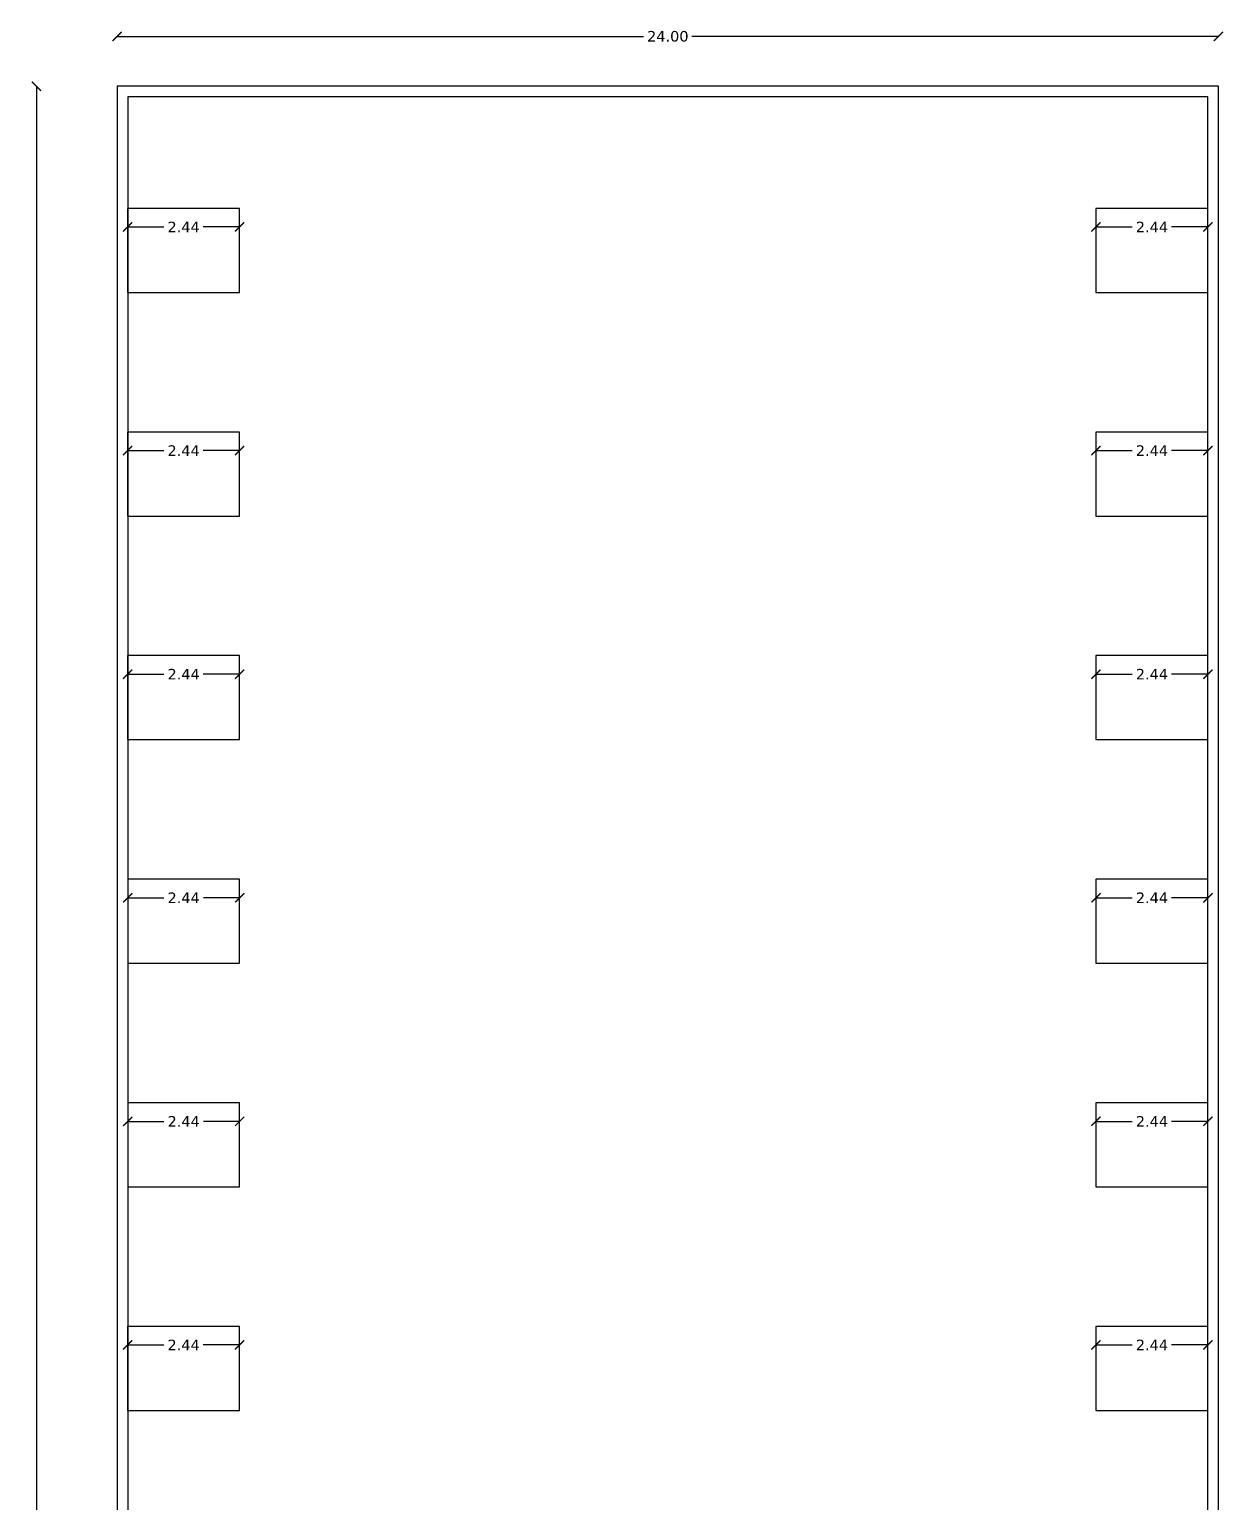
# Model space of a CAD drawing. Header units: metres. Extents: x 1610 to 5629, y 732 to 3974.
# Drawn here: x 1611.42 to 1637.45, y 859.98 to 892.04 of the extents above; entities that cross this region are included whole.
import ezdxf

# ---------------------------------------------------------------- set-up
doc = ezdxf.new("R2010")
doc.units = ezdxf.units.M
doc.header["$MEASUREMENT"] = 0
doc.header["$PDMODE"] = 2
doc.header["$PDSIZE"] = 50
doc.layers.get('0').update_dxf_attribs({"lineweight": 0})
doc.layers.get('Defpoints').update_dxf_attribs({"lineweight": 0})
for name, color, linetype in [('BLK_2_FLR_0_BLT_UP_AREA', 18, 'Continuous'), ('BLK_2_FLR_0_REGULAR_ROOM', 117, 'Continuous'), ('BLK_2_FLR_0_ROOM_1_LIGHT_VENTILATION_1', 3, 'Continuous')]:
    doc.layers.add(name, color=color, linetype=linetype)
doc.layers.add('WORKSHOP_AREA', color=121, linetype='Continuous', lineweight=0)
doc.styles.get("Standard").update_dxf_attribs({"font": 'verdana.ttf', "height": 0.23})
doc.dimstyles.new('123', dxfattribs={"dimtxt": 0.3, "dimasz": 0.2, "dimexe": 0.18, "dimexo": 0.0625, "dimgap": 0.09, "dimtad": 0, "dimzin": 0, "dimdsep": 46, "dimtxsty": 'Standard', "dimblk": 'ARCHTICK', "dimcen": 0.09, "dimse1": 1, "dimse2": 1, "dimadec": 3, "dimazin": 0, "dimtfac": 1, "dimtofl": 0, "dimtmove": 0, "dimatfit": 3, "dimfxl": 0, "dimtolj": 1, "dimtzin": 0, "dimarcsym": 0})
doc.dimstyles.new('Copy(2) of Standard2', dxfattribs={"dimtxt": 1, "dimasz": 0.2, "dimexe": 0.18, "dimexo": 0.0625, "dimgap": 0.09, "dimtad": 0, "dimzin": 0, "dimdsep": 46, "dimtxsty": 'Standard', "dimblk": 'ARCHTICK', "dimcen": 0.09, "dimse1": 1, "dimse2": 1, "dimadec": 3, "dimazin": 0, "dimtfac": 1, "dimtofl": 0, "dimtmove": 0, "dimatfit": 3, "dimfxl": 0, "dimtolj": 1, "dimtzin": 0, "dimarcsym": 0})

# ---------------------------------------------------------------- blocks, each defined once
blk = doc.blocks.new('_ArchTick')
at = {"color": 0, "linetype": 'ByBlock', "const_width": 0.15}
blk.add_lwpolyline([(-0.5, -0.5), (0.5, 0.5)], dxfattribs=at)
blk = doc.blocks.new('*D89')
at = {"color": 0, "lineweight": -2}
for p, q in [((1611.575, 890.808), (1611.575, 849.338)), ((1611.575, 806.808), (1611.575, 848.278))]:
    blk.add_line(p, q, dxfattribs=at)
at = {"layer": 'Defpoints', "color": 0}
for p in [(1613.335, 890.808), (1611.575, 806.808), (1613.335, 806.808)]:
    blk.add_point(p, dxfattribs=at)
at = {"color": 0, "lineweight": -2, "xscale": 0.2, "yscale": 0.2, "zscale": 0.2}
for p, rotation in [((1611.575, 890.808), 90), ((1611.575, 806.808), 270)]:
    blk.add_blockref('_ArchTick', p, dxfattribs=dict(at, rotation=rotation))
at = {"color": 0, "insert": (1611.575, 848.808), "char_height": 0.23, "attachment_point": 5, "rotation": 90}
blk.add_mtext('\\A1;84.00', dxfattribs=at)
blk = doc.blocks.new('*D90')
at = {"color": 0, "lineweight": -2}
for p, q in [((1613.335, 891.893), (1624.808, 891.893)), ((1637.335, 891.893), (1625.862, 891.893))]:
    blk.add_line(p, q, dxfattribs=at)
at = {"layer": 'Defpoints', "color": 0}
for p in [(1637.335, 891.893), (1613.335, 890.808), (1637.335, 890.808)]:
    blk.add_point(p, dxfattribs=at)
at = {"color": 0, "lineweight": -2, "xscale": 0.2, "yscale": 0.2, "zscale": 0.2, "rotation": 180}
blk.add_blockref('_ArchTick', (1613.335, 891.893), dxfattribs=at)
at = {"color": 0, "lineweight": -2, "xscale": 0.2, "yscale": 0.2, "zscale": 0.2}
blk.add_blockref('_ArchTick', (1637.335, 891.893), dxfattribs=at)
at = {"color": 0, "insert": (1625.335, 891.893), "char_height": 0.23, "attachment_point": 5}
blk.add_mtext('\\A1;24.00', dxfattribs=at)
blk = doc.blocks.new('*D108')
at = {"layer": 'BLK_2_FLR_0_ROOM_1_LIGHT_VENTILATION_1', "color": 0, "lineweight": -2}
for p, q in [((1613.565, 878.001), (1614.356, 878.001)), ((1616.005, 878.001), (1615.214, 878.001))]:
    blk.add_line(p, q, dxfattribs=at)
at = {"layer": 'Defpoints', "color": 0}
for p in [(1613.565, 878.405), (1616.005, 878.405), (1613.565, 878.001)]:
    blk.add_point(p, dxfattribs=at)
at = {"layer": 'BLK_2_FLR_0_ROOM_1_LIGHT_VENTILATION_1', "color": 0, "lineweight": -2, "xscale": 0.2, "yscale": 0.2, "zscale": 0.2, "rotation": 180}
blk.add_blockref('_ArchTick', (1613.565, 878.001), dxfattribs=at)
at = {"layer": 'BLK_2_FLR_0_ROOM_1_LIGHT_VENTILATION_1', "color": 0, "lineweight": -2, "xscale": 0.2, "yscale": 0.2, "zscale": 0.2}
blk.add_blockref('_ArchTick', (1616.005, 878.001), dxfattribs=at)
at = {"layer": 'BLK_2_FLR_0_ROOM_1_LIGHT_VENTILATION_1', "color": 0, "insert": (1614.785, 878.001), "char_height": 0.23, "attachment_point": 5}
blk.add_mtext('\\A1;2.44', dxfattribs=at)
blk = doc.blocks.new('*D109')
at = {"layer": 'BLK_2_FLR_0_ROOM_1_LIGHT_VENTILATION_1', "color": 0, "lineweight": -2}
for p, q in [((1613.565, 873.131), (1614.356, 873.131)), ((1616.005, 873.131), (1615.214, 873.131))]:
    blk.add_line(p, q, dxfattribs=at)
at = {"layer": 'Defpoints', "color": 0}
for p in [(1613.565, 873.535), (1616.005, 873.535), (1613.565, 873.131)]:
    blk.add_point(p, dxfattribs=at)
at = {"layer": 'BLK_2_FLR_0_ROOM_1_LIGHT_VENTILATION_1', "color": 0, "lineweight": -2, "xscale": 0.2, "yscale": 0.2, "zscale": 0.2, "rotation": 180}
blk.add_blockref('_ArchTick', (1613.565, 873.131), dxfattribs=at)
at = {"layer": 'BLK_2_FLR_0_ROOM_1_LIGHT_VENTILATION_1', "color": 0, "lineweight": -2, "xscale": 0.2, "yscale": 0.2, "zscale": 0.2}
blk.add_blockref('_ArchTick', (1616.005, 873.131), dxfattribs=at)
at = {"layer": 'BLK_2_FLR_0_ROOM_1_LIGHT_VENTILATION_1', "color": 0, "insert": (1614.785, 873.131), "char_height": 0.23, "attachment_point": 5}
blk.add_mtext('\\A1;2.44', dxfattribs=at)
blk = doc.blocks.new('*D110')
at = {"layer": 'BLK_2_FLR_0_ROOM_1_LIGHT_VENTILATION_1', "color": 0, "lineweight": -2}
for p, q in [((1613.565, 868.261), (1614.356, 868.261)), ((1616.005, 868.261), (1615.214, 868.261))]:
    blk.add_line(p, q, dxfattribs=at)
at = {"layer": 'Defpoints', "color": 0}
for p in [(1613.565, 868.665), (1616.005, 868.665), (1613.565, 868.261)]:
    blk.add_point(p, dxfattribs=at)
at = {"layer": 'BLK_2_FLR_0_ROOM_1_LIGHT_VENTILATION_1', "color": 0, "lineweight": -2, "xscale": 0.2, "yscale": 0.2, "zscale": 0.2, "rotation": 180}
blk.add_blockref('_ArchTick', (1613.565, 868.261), dxfattribs=at)
at = {"layer": 'BLK_2_FLR_0_ROOM_1_LIGHT_VENTILATION_1', "color": 0, "lineweight": -2, "xscale": 0.2, "yscale": 0.2, "zscale": 0.2}
blk.add_blockref('_ArchTick', (1616.005, 868.261), dxfattribs=at)
at = {"layer": 'BLK_2_FLR_0_ROOM_1_LIGHT_VENTILATION_1', "color": 0, "insert": (1614.785, 868.261), "char_height": 0.23, "attachment_point": 5}
blk.add_mtext('\\A1;2.44', dxfattribs=at)
blk = doc.blocks.new('*D111')
at = {"layer": 'BLK_2_FLR_0_ROOM_1_LIGHT_VENTILATION_1', "color": 0, "lineweight": -2}
for p, q in [((1613.564, 863.391), (1614.355, 863.391)), ((1616.004, 863.391), (1615.213, 863.391))]:
    blk.add_line(p, q, dxfattribs=at)
at = {"layer": 'Defpoints', "color": 0}
for p in [(1613.564, 863.795), (1616.004, 863.795), (1613.564, 863.391)]:
    blk.add_point(p, dxfattribs=at)
at = {"layer": 'BLK_2_FLR_0_ROOM_1_LIGHT_VENTILATION_1', "color": 0, "lineweight": -2, "xscale": 0.2, "yscale": 0.2, "zscale": 0.2, "rotation": 180}
blk.add_blockref('_ArchTick', (1613.564, 863.391), dxfattribs=at)
at = {"layer": 'BLK_2_FLR_0_ROOM_1_LIGHT_VENTILATION_1', "color": 0, "lineweight": -2, "xscale": 0.2, "yscale": 0.2, "zscale": 0.2}
blk.add_blockref('_ArchTick', (1616.004, 863.391), dxfattribs=at)
at = {"layer": 'BLK_2_FLR_0_ROOM_1_LIGHT_VENTILATION_1', "color": 0, "insert": (1614.784, 863.391), "char_height": 0.23, "attachment_point": 5}
blk.add_mtext('\\A1;2.44', dxfattribs=at)
blk = doc.blocks.new('*D120')
at = {"layer": 'BLK_2_FLR_0_ROOM_1_LIGHT_VENTILATION_1', "color": 0, "lineweight": -2}
for p, q in [((1634.664, 863.391), (1635.455, 863.391)), ((1637.104, 863.391), (1636.313, 863.391))]:
    blk.add_line(p, q, dxfattribs=at)
at = {"layer": 'Defpoints', "color": 0}
for p in [(1634.664, 863.795), (1637.104, 863.795), (1634.664, 863.391)]:
    blk.add_point(p, dxfattribs=at)
at = {"layer": 'BLK_2_FLR_0_ROOM_1_LIGHT_VENTILATION_1', "color": 0, "lineweight": -2, "xscale": 0.2, "yscale": 0.2, "zscale": 0.2, "rotation": 180}
blk.add_blockref('_ArchTick', (1634.664, 863.391), dxfattribs=at)
at = {"layer": 'BLK_2_FLR_0_ROOM_1_LIGHT_VENTILATION_1', "color": 0, "lineweight": -2, "xscale": 0.2, "yscale": 0.2, "zscale": 0.2}
blk.add_blockref('_ArchTick', (1637.104, 863.391), dxfattribs=at)
at = {"layer": 'BLK_2_FLR_0_ROOM_1_LIGHT_VENTILATION_1', "color": 0, "insert": (1635.884, 863.391), "char_height": 0.23, "attachment_point": 5}
blk.add_mtext('\\A1;2.44', dxfattribs=at)
blk = doc.blocks.new('*D121')
at = {"layer": 'BLK_2_FLR_0_ROOM_1_LIGHT_VENTILATION_1', "color": 0, "lineweight": -2}
for p, q in [((1634.664, 868.261), (1635.455, 868.261)), ((1637.104, 868.261), (1636.313, 868.261))]:
    blk.add_line(p, q, dxfattribs=at)
at = {"layer": 'Defpoints', "color": 0}
for p in [(1634.664, 868.665), (1637.104, 868.665), (1634.664, 868.261)]:
    blk.add_point(p, dxfattribs=at)
at = {"layer": 'BLK_2_FLR_0_ROOM_1_LIGHT_VENTILATION_1', "color": 0, "lineweight": -2, "xscale": 0.2, "yscale": 0.2, "zscale": 0.2, "rotation": 180}
blk.add_blockref('_ArchTick', (1634.664, 868.261), dxfattribs=at)
at = {"layer": 'BLK_2_FLR_0_ROOM_1_LIGHT_VENTILATION_1', "color": 0, "lineweight": -2, "xscale": 0.2, "yscale": 0.2, "zscale": 0.2}
blk.add_blockref('_ArchTick', (1637.104, 868.261), dxfattribs=at)
at = {"layer": 'BLK_2_FLR_0_ROOM_1_LIGHT_VENTILATION_1', "color": 0, "insert": (1635.884, 868.261), "char_height": 0.23, "attachment_point": 5}
blk.add_mtext('\\A1;2.44', dxfattribs=at)
blk = doc.blocks.new('*D122')
at = {"layer": 'BLK_2_FLR_0_ROOM_1_LIGHT_VENTILATION_1', "color": 0, "lineweight": -2}
for p, q in [((1634.665, 873.131), (1635.456, 873.131)), ((1637.105, 873.131), (1636.314, 873.131))]:
    blk.add_line(p, q, dxfattribs=at)
at = {"layer": 'Defpoints', "color": 0}
for p in [(1634.665, 873.535), (1637.105, 873.535), (1634.665, 873.131)]:
    blk.add_point(p, dxfattribs=at)
at = {"layer": 'BLK_2_FLR_0_ROOM_1_LIGHT_VENTILATION_1', "color": 0, "lineweight": -2, "xscale": 0.2, "yscale": 0.2, "zscale": 0.2, "rotation": 180}
blk.add_blockref('_ArchTick', (1634.665, 873.131), dxfattribs=at)
at = {"layer": 'BLK_2_FLR_0_ROOM_1_LIGHT_VENTILATION_1', "color": 0, "lineweight": -2, "xscale": 0.2, "yscale": 0.2, "zscale": 0.2}
blk.add_blockref('_ArchTick', (1637.105, 873.131), dxfattribs=at)
at = {"layer": 'BLK_2_FLR_0_ROOM_1_LIGHT_VENTILATION_1', "color": 0, "insert": (1635.885, 873.131), "char_height": 0.23, "attachment_point": 5}
blk.add_mtext('\\A1;2.44', dxfattribs=at)
blk = doc.blocks.new('*D123')
at = {"layer": 'BLK_2_FLR_0_ROOM_1_LIGHT_VENTILATION_1', "color": 0, "lineweight": -2}
for p, q in [((1634.664, 878.001), (1635.455, 878.001)), ((1637.104, 878.001), (1636.313, 878.001))]:
    blk.add_line(p, q, dxfattribs=at)
at = {"layer": 'Defpoints', "color": 0}
for p in [(1634.664, 878.405), (1637.104, 878.405), (1634.664, 878.001)]:
    blk.add_point(p, dxfattribs=at)
at = {"layer": 'BLK_2_FLR_0_ROOM_1_LIGHT_VENTILATION_1', "color": 0, "lineweight": -2, "xscale": 0.2, "yscale": 0.2, "zscale": 0.2, "rotation": 180}
blk.add_blockref('_ArchTick', (1634.664, 878.001), dxfattribs=at)
at = {"layer": 'BLK_2_FLR_0_ROOM_1_LIGHT_VENTILATION_1', "color": 0, "lineweight": -2, "xscale": 0.2, "yscale": 0.2, "zscale": 0.2}
blk.add_blockref('_ArchTick', (1637.104, 878.001), dxfattribs=at)
at = {"layer": 'BLK_2_FLR_0_ROOM_1_LIGHT_VENTILATION_1', "color": 0, "insert": (1635.884, 878.001), "char_height": 0.23, "attachment_point": 5}
blk.add_mtext('\\A1;2.44', dxfattribs=at)
blk = doc.blocks.new('*D124')
at = {"layer": 'BLK_2_FLR_0_ROOM_1_LIGHT_VENTILATION_1', "color": 0, "lineweight": -2}
for p, q in [((1613.564, 887.741), (1614.355, 887.741)), ((1616.004, 887.741), (1615.213, 887.741))]:
    blk.add_line(p, q, dxfattribs=at)
at = {"layer": 'Defpoints', "color": 0}
for p in [(1613.564, 888.145), (1616.004, 888.145), (1613.564, 887.741)]:
    blk.add_point(p, dxfattribs=at)
at = {"layer": 'BLK_2_FLR_0_ROOM_1_LIGHT_VENTILATION_1', "color": 0, "lineweight": -2, "xscale": 0.2, "yscale": 0.2, "zscale": 0.2, "rotation": 180}
blk.add_blockref('_ArchTick', (1613.564, 887.741), dxfattribs=at)
at = {"layer": 'BLK_2_FLR_0_ROOM_1_LIGHT_VENTILATION_1', "color": 0, "lineweight": -2, "xscale": 0.2, "yscale": 0.2, "zscale": 0.2}
blk.add_blockref('_ArchTick', (1616.004, 887.741), dxfattribs=at)
at = {"layer": 'BLK_2_FLR_0_ROOM_1_LIGHT_VENTILATION_1', "color": 0, "insert": (1614.784, 887.741), "char_height": 0.23, "attachment_point": 5}
blk.add_mtext('\\A1;2.44', dxfattribs=at)
blk = doc.blocks.new('*D125')
at = {"layer": 'BLK_2_FLR_0_ROOM_1_LIGHT_VENTILATION_1', "color": 0, "lineweight": -2}
for p, q in [((1613.564, 882.871), (1614.355, 882.871)), ((1616.004, 882.871), (1615.213, 882.871))]:
    blk.add_line(p, q, dxfattribs=at)
at = {"layer": 'Defpoints', "color": 0}
for p in [(1613.564, 883.275), (1616.004, 883.275), (1613.564, 882.871)]:
    blk.add_point(p, dxfattribs=at)
at = {"layer": 'BLK_2_FLR_0_ROOM_1_LIGHT_VENTILATION_1', "color": 0, "lineweight": -2, "xscale": 0.2, "yscale": 0.2, "zscale": 0.2, "rotation": 180}
blk.add_blockref('_ArchTick', (1613.564, 882.871), dxfattribs=at)
at = {"layer": 'BLK_2_FLR_0_ROOM_1_LIGHT_VENTILATION_1', "color": 0, "lineweight": -2, "xscale": 0.2, "yscale": 0.2, "zscale": 0.2}
blk.add_blockref('_ArchTick', (1616.004, 882.871), dxfattribs=at)
at = {"layer": 'BLK_2_FLR_0_ROOM_1_LIGHT_VENTILATION_1', "color": 0, "insert": (1614.784, 882.871), "char_height": 0.23, "attachment_point": 5}
blk.add_mtext('\\A1;2.44', dxfattribs=at)
blk = doc.blocks.new('*D126')
at = {"layer": 'BLK_2_FLR_0_ROOM_1_LIGHT_VENTILATION_1', "color": 0, "lineweight": -2}
for p, q in [((1613.564, 878.001), (1614.355, 878.001)), ((1616.004, 878.001), (1615.213, 878.001))]:
    blk.add_line(p, q, dxfattribs=at)
at = {"layer": 'Defpoints', "color": 0}
for p in [(1613.564, 878.405), (1616.004, 878.405), (1613.564, 878.001)]:
    blk.add_point(p, dxfattribs=at)
at = {"layer": 'BLK_2_FLR_0_ROOM_1_LIGHT_VENTILATION_1', "color": 0, "lineweight": -2, "xscale": 0.2, "yscale": 0.2, "zscale": 0.2, "rotation": 180}
blk.add_blockref('_ArchTick', (1613.564, 878.001), dxfattribs=at)
at = {"layer": 'BLK_2_FLR_0_ROOM_1_LIGHT_VENTILATION_1', "color": 0, "lineweight": -2, "xscale": 0.2, "yscale": 0.2, "zscale": 0.2}
blk.add_blockref('_ArchTick', (1616.004, 878.001), dxfattribs=at)
at = {"layer": 'BLK_2_FLR_0_ROOM_1_LIGHT_VENTILATION_1', "color": 0, "insert": (1614.784, 878.001), "char_height": 0.23, "attachment_point": 5}
blk.add_mtext('\\A1;2.44', dxfattribs=at)
blk = doc.blocks.new('*D127')
at = {"layer": 'BLK_2_FLR_0_ROOM_1_LIGHT_VENTILATION_1', "color": 0, "lineweight": -2}
for p, q in [((1634.664, 878.001), (1635.455, 878.001)), ((1637.104, 878.001), (1636.313, 878.001))]:
    blk.add_line(p, q, dxfattribs=at)
at = {"layer": 'Defpoints', "color": 0}
for p in [(1634.664, 878.405), (1637.104, 878.405), (1634.664, 878.001)]:
    blk.add_point(p, dxfattribs=at)
at = {"layer": 'BLK_2_FLR_0_ROOM_1_LIGHT_VENTILATION_1', "color": 0, "lineweight": -2, "xscale": 0.2, "yscale": 0.2, "zscale": 0.2, "rotation": 180}
blk.add_blockref('_ArchTick', (1634.664, 878.001), dxfattribs=at)
at = {"layer": 'BLK_2_FLR_0_ROOM_1_LIGHT_VENTILATION_1', "color": 0, "lineweight": -2, "xscale": 0.2, "yscale": 0.2, "zscale": 0.2}
blk.add_blockref('_ArchTick', (1637.104, 878.001), dxfattribs=at)
at = {"layer": 'BLK_2_FLR_0_ROOM_1_LIGHT_VENTILATION_1', "color": 0, "insert": (1635.884, 878.001), "char_height": 0.23, "attachment_point": 5}
blk.add_mtext('\\A1;2.44', dxfattribs=at)
blk = doc.blocks.new('*D128')
at = {"layer": 'BLK_2_FLR_0_ROOM_1_LIGHT_VENTILATION_1', "color": 0, "lineweight": -2}
for p, q in [((1634.664, 882.871), (1635.455, 882.871)), ((1637.104, 882.871), (1636.313, 882.871))]:
    blk.add_line(p, q, dxfattribs=at)
at = {"layer": 'Defpoints', "color": 0}
for p in [(1634.664, 883.275), (1637.104, 883.275), (1634.664, 882.871)]:
    blk.add_point(p, dxfattribs=at)
at = {"layer": 'BLK_2_FLR_0_ROOM_1_LIGHT_VENTILATION_1', "color": 0, "lineweight": -2, "xscale": 0.2, "yscale": 0.2, "zscale": 0.2, "rotation": 180}
blk.add_blockref('_ArchTick', (1634.664, 882.871), dxfattribs=at)
at = {"layer": 'BLK_2_FLR_0_ROOM_1_LIGHT_VENTILATION_1', "color": 0, "lineweight": -2, "xscale": 0.2, "yscale": 0.2, "zscale": 0.2}
blk.add_blockref('_ArchTick', (1637.104, 882.871), dxfattribs=at)
at = {"layer": 'BLK_2_FLR_0_ROOM_1_LIGHT_VENTILATION_1', "color": 0, "insert": (1635.884, 882.871), "char_height": 0.23, "attachment_point": 5}
blk.add_mtext('\\A1;2.44', dxfattribs=at)
blk = doc.blocks.new('*D129')
at = {"layer": 'BLK_2_FLR_0_ROOM_1_LIGHT_VENTILATION_1', "color": 0, "lineweight": -2}
for p, q in [((1634.664, 887.741), (1635.455, 887.741)), ((1637.104, 887.741), (1636.313, 887.741))]:
    blk.add_line(p, q, dxfattribs=at)
at = {"layer": 'Defpoints', "color": 0}
for p in [(1634.664, 888.145), (1637.104, 888.145), (1634.664, 887.741)]:
    blk.add_point(p, dxfattribs=at)
at = {"layer": 'BLK_2_FLR_0_ROOM_1_LIGHT_VENTILATION_1', "color": 0, "lineweight": -2, "xscale": 0.2, "yscale": 0.2, "zscale": 0.2, "rotation": 180}
blk.add_blockref('_ArchTick', (1634.664, 887.741), dxfattribs=at)
at = {"layer": 'BLK_2_FLR_0_ROOM_1_LIGHT_VENTILATION_1', "color": 0, "lineweight": -2, "xscale": 0.2, "yscale": 0.2, "zscale": 0.2}
blk.add_blockref('_ArchTick', (1637.104, 887.741), dxfattribs=at)
at = {"layer": 'BLK_2_FLR_0_ROOM_1_LIGHT_VENTILATION_1', "color": 0, "insert": (1635.884, 887.741), "char_height": 0.23, "attachment_point": 5}
blk.add_mtext('\\A1;2.44', dxfattribs=at)

msp = doc.modelspace()

# ---------------------------------------------------------------- linework, layer by layer
at = {"layer": 'BLK_2_FLR_0_BLT_UP_AREA', "color": 44}
msp.add_lwpolyline([(1637.335, 806.808), (1637.335, 890.808), (1613.335, 890.808), (1613.335, 806.808)], close=True, dxfattribs=at)
at = {"layer": 'BLK_2_FLR_0_REGULAR_ROOM', "color": 2, "lineweight": -3, "ltscale": 0.25}
msp.add_lwpolyline([(1637.105, 890.578), (1613.565, 890.578), (1613.565, 807.038), (1637.105, 807.038)], close=True, dxfattribs=at)
at = {"layer": 'BLK_2_FLR_0_ROOM_1_LIGHT_VENTILATION_1'}
for points in [[(1613.564, 888.145), (1613.564, 886.315), (1616.004, 886.315), (1616.004, 888.145)], [(1634.664, 888.145), (1634.664, 886.315), (1637.104, 886.315), (1637.104, 888.145)], [(1613.564, 883.275), (1613.564, 881.445), (1616.004, 881.445), (1616.004, 883.275)], [(1634.664, 883.275), (1634.664, 881.445), (1637.104, 881.445), (1637.104, 883.275)], [(1613.564, 878.405), (1613.564, 876.575), (1616.004, 876.575), (1616.004, 878.405)], [(1613.565, 878.405), (1613.565, 876.575), (1616.005, 876.575), (1616.005, 878.405)], [(1634.664, 878.405), (1634.664, 876.575), (1637.104, 876.575), (1637.104, 878.405)], [(1634.664, 878.405), (1634.664, 876.575), (1637.104, 876.575), (1637.104, 878.405)], [(1613.565, 873.535), (1613.565, 871.705), (1616.005, 871.705), (1616.005, 873.535)], [(1634.665, 873.535), (1634.665, 871.705), (1637.105, 871.705), (1637.105, 873.535)], [(1613.565, 868.665), (1613.565, 866.835), (1616.005, 866.835), (1616.005, 868.665)], [(1634.664, 868.665), (1634.664, 866.835), (1637.104, 866.835), (1637.104, 868.665)], [(1613.564, 863.795), (1613.564, 861.965), (1616.004, 861.965), (1616.004, 863.795)], [(1634.664, 863.795), (1634.664, 861.965), (1637.104, 861.965), (1637.104, 863.795)]]:
    msp.add_lwpolyline(points, close=True, dxfattribs=at)
at = {"layer": 'WORKSHOP_AREA', "color": 121, "lineweight": -3, "ltscale": 0.25}
msp.add_lwpolyline([(1637.105, 890.578), (1613.565, 890.578), (1613.565, 807.038), (1637.105, 807.038)], close=True, dxfattribs=at)

# ---------------------------------------------------------------- dimensions: what is measured, and where the dimension line sits
at = {"color": 7}
for p2, distance, dimstyle, picture, middle in [((1637.335, 890.808), 1.085, 'Copy(2) of Standard2', '*D90', (1625.335, 891.893)), ((1613.335, 806.808), -1.76, '123', '*D89', (1611.575, 848.808))]:
    dim = msp.add_aligned_dim(p1=(1613.335, 890.808), p2=p2, distance=distance, dimstyle=dimstyle, dxfattribs=at)
    dim.commit()
    dim.dimension.update_dxf_attribs({"geometry": picture, "text_midpoint": middle})
at = {"layer": 'BLK_2_FLR_0_ROOM_1_LIGHT_VENTILATION_1', "color": 232}
for base, p1, p2, picture, middle in [((1613.564, 887.741), (1616.004, 888.145), (1613.564, 888.145), '*D124', (1614.784, 887.741)), ((1634.664, 887.741), (1637.104, 888.145), (1634.664, 888.145), '*D129', (1635.884, 887.741)), ((1613.564, 882.871), (1616.004, 883.275), (1613.564, 883.275), '*D125', (1614.784, 882.871)), ((1634.664, 882.871), (1637.104, 883.275), (1634.664, 883.275), '*D128', (1635.884, 882.871)), ((1613.565, 878.001), (1616.005, 878.405), (1613.565, 878.405), '*D108', (1614.785, 878.001)), ((1613.564, 878.001), (1616.004, 878.405), (1613.564, 878.405), '*D126', (1614.784, 878.001)), ((1634.664, 878.001), (1637.104, 878.405), (1634.664, 878.405), '*D123', (1635.884, 878.001)), ((1634.664, 878.001), (1637.104, 878.405), (1634.664, 878.405), '*D127', (1635.884, 878.001)), ((1613.565, 873.131), (1616.005, 873.535), (1613.565, 873.535), '*D109', (1614.785, 873.131)), ((1634.665, 873.131), (1637.105, 873.535), (1634.665, 873.535), '*D122', (1635.885, 873.131)), ((1613.565, 868.261), (1616.005, 868.665), (1613.565, 868.665), '*D110', (1614.785, 868.261)), ((1634.664, 868.261), (1637.104, 868.665), (1634.664, 868.665), '*D121', (1635.884, 868.261)), ((1613.564, 863.391), (1616.004, 863.795), (1613.564, 863.795), '*D111', (1614.784, 863.391)), ((1634.664, 863.391), (1637.104, 863.795), (1634.664, 863.795), '*D120', (1635.884, 863.391))]:
    dim = msp.add_linear_dim(base=base, p1=p1, p2=p2, dimstyle='123', dxfattribs=at)
    dim.commit()
    dim.dimension.update_dxf_attribs({"geometry": picture, "text_midpoint": middle})

doc.saveas('drawing.dxf')
